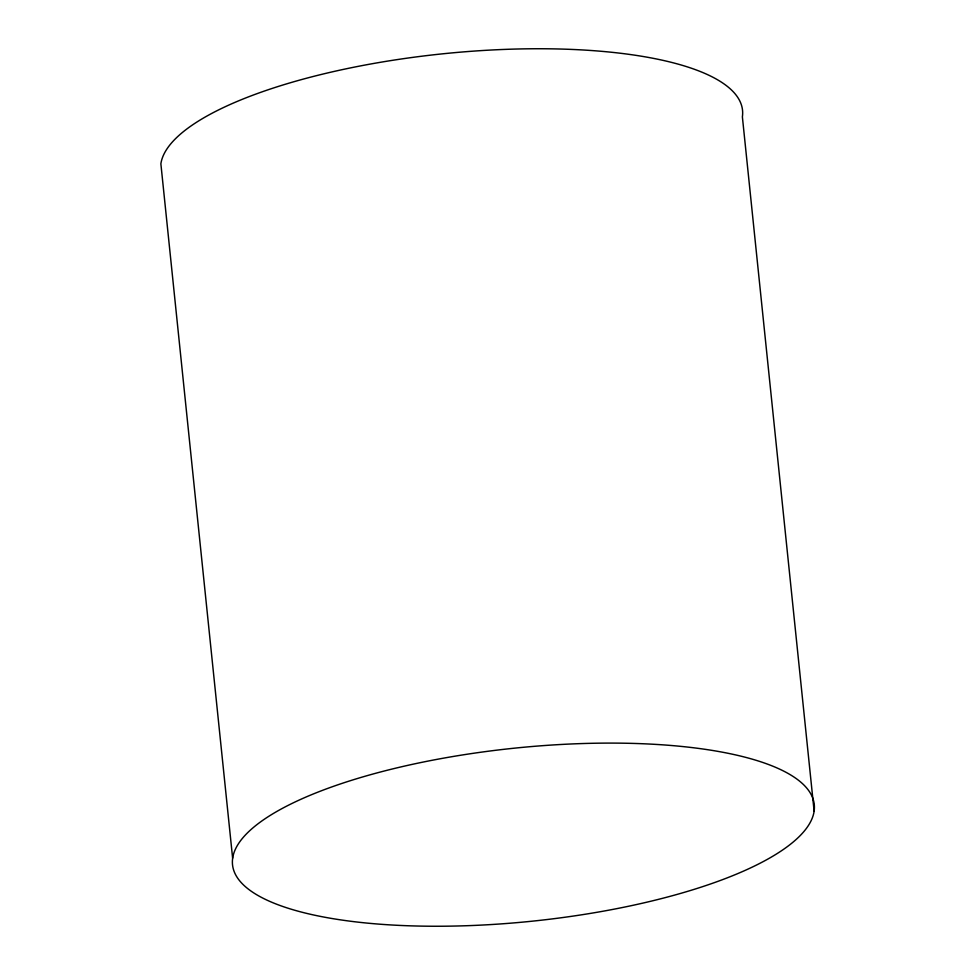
<?xml version="1.0" encoding="UTF-8"?>
<svg xmlns="http://www.w3.org/2000/svg" width="975" height="975" viewBox="0 0 975 975"><rect width="100%" height="100%" fill="white"/><g stroke="black" fill="none" stroke-linecap="round" stroke-linejoin="round"><path stroke-width="1.46" d="M814.125 811.176A292.451 86.97 -5.9 0 0 389.171 769.763A292.451 86.97 -5.9 0 0 366.832 923.069A292.451 86.97 -5.9 0 0 814.125 811.176L742.377 116.842A292.451 86.97 -5.9 0 0 464.514 51.809A292.451 86.97 -5.9 0 0 160.875 163.824L232.623 858.158"/></g></svg>
